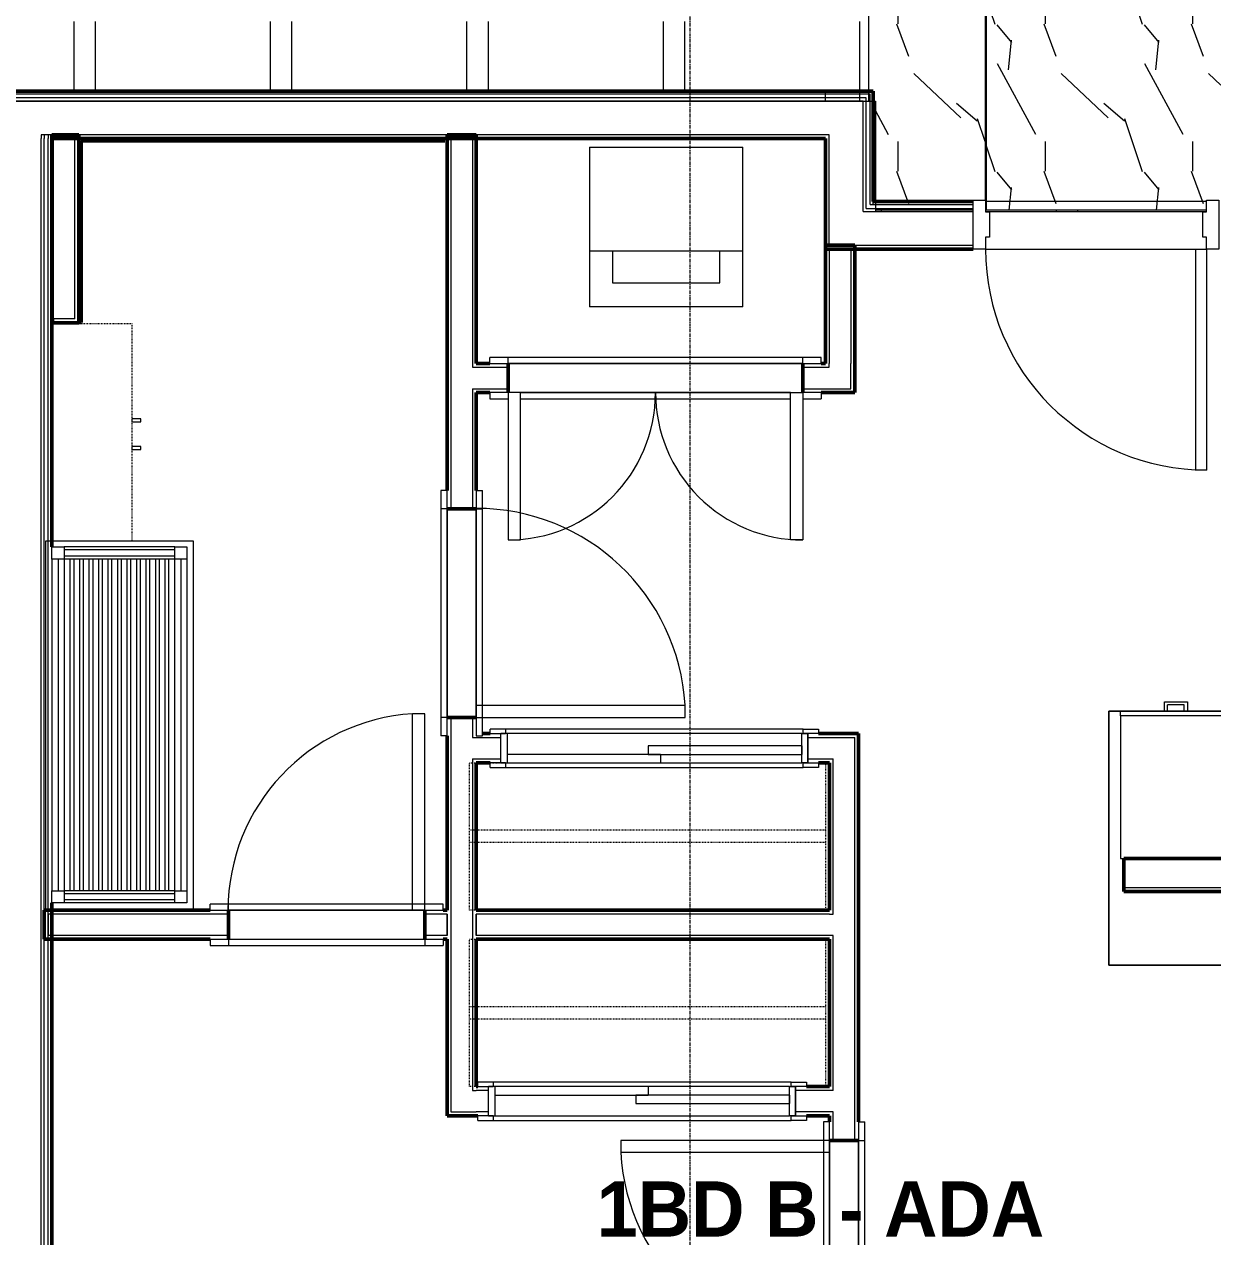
# Model space of a CAD drawing. Header units: inches. Extents: x -4218 to -1830, y 9767 to 12426.
# Drawn here: x -2935.8 to -2742.2, y 10194.5 to 10392 of the extents above; entities that cross this region are included whole.
import ezdxf

# ---------------------------------------------------------------- set-up
doc = ezdxf.new("R2010")
doc.units = ezdxf.units.IN
doc.header["$MEASUREMENT"] = 0
doc.linetypes.add('Dash', pattern=[0.25, 0.125, -0.125])
doc.linetypes.add('Grid Line 1_2_', pattern=[0.875, 0.5, -0.125, 0.125, -0.125])
for name, color, linetype, lineweight in [('0-1', 7, 'Continuous', 5), ('0-2', 10, 'Continuous', 9), ('A-AREA-IDEN', 2, 'Continuous', 9), ('A-CLNG-1', 252, 'Continuous', 9), ('A-CLNG-2', 10, 'Continuous', 9), ('A-CLNG-PATT-1', 9, 'Continuous', 13), ('A-DETL-MBND', 5, 'Continuous', 9), ('A-DOOR-1', 10, 'Continuous', 9), ('A-DOOR-2', 50, 'Continuous', 20), ('A-DOOR-FRAM-1', 10, 'Continuous', 9), ('A-DOOR-FRAM-3', 50, 'Continuous', 20), ('A-ROOF-1', 132, 'Continuous', 9), ('A-WALL-1', 7, 'Continuous', 50), ('A-WALL-2', 250, 'Continuous', 13), ('A-WALL-3', 10, 'Continuous', 9), ('A-WALL-4', 252, 'Continuous', 9), ('A-WALL-5', 253, 'Continuous', 9), ('A-WALL-7', 113, 'Continuous', 9), ('I-WALL-1', 7, 'Continuous', 50), ('I-WALL-2', 10, 'Continuous', 9), ('I-WALL-3', 252, 'Continuous', 9), ('I-WALL-4', 253, 'Continuous', 9), ('P-SANR-FIXT-1', 10, 'Continuous', 9), ('Q-CASE-2', 252, 'Continuous', 9), ('Q-CASE-3', 10, 'Continuous', 9), ('Q-CASE-4', 252, 'Dash', 9), ('Q-CASE-8', 10, 'Dash', 9), ('Q-CASE-HDLN-1', 10, 'Dash', 9), ('Q-CASE-HDLN-2', 252, 'Dash', 9), ('Q-CASE-HDLN-3', 253, 'Dash', 9), ('S-BEAM', 12, 'Continuous', 9), ('S-GRID-1', 1, 'Grid Line 1_2_', 9)]:
    doc.layers.add(name, color=color, linetype=linetype, lineweight=lineweight)
doc.styles.add('Century Gothic_B', font='GOTHICB.TTF', dxfattribs={"height": 9})

# ---------------------------------------------------------------- blocks, each defined once
blk = doc.blocks.new('Stacked Washer and Dryer - 26_x25_ - Private-1372850-BACKGROUND - RCP - 3RD FLOOR')
at = {"layer": 'P-SANR-FIXT-1'}
for p, q in [((26, 12.5), (0, 12.5)), ((0, -12.5), (0, 12.5)), ((16.90625, -12.5), (16.90625, 12.5)), ((26, 12.5), (26, -12.5)), ((22.09375, 8.75), (16.90625, 8.75)), ((22.09375, -8.75), (22.09375, 8.75)), ((16.90625, -8.75), (22.09375, -8.75)), ((0, -12.5), (26, -12.5))]:
    blk.add_line(p, q, dxfattribs=at)
blk = doc.blocks.new('SWING - DOUBLE - FLUSH - 4-0 x 6-8 - DUMMY-3207496-BACKGROUND - RCP - 3RD FLOOR')
at = {"layer": 'A-DOOR-1'}
for p, q in [((-24, 3.375), (-27, 3.375)), ((-27, 2.375), (-27, 3.375)), ((-27, 2.375), (-24, 2.375)), ((-24, 2.375), (-24, 3.375)), ((22, 3.375), (-22, 3.375)), ((-22, 2.375), (22, 2.375)), ((27, 3.375), (24, 3.375)), ((24, 2.375), (24, 3.375)), ((24, 2.375), (27, 2.375)), ((27, 2.375), (27, 3.375)), ((-24, -2.375), (-27, -2.375)), ((-27, -2.375), (-27, -3.375)), ((-27, -3.375), (-24, -3.375)), ((24, -2.375), (-24, -2.375)), ((-24, -2.375), (-24, -3.375)), ((-24, -3.375), (24, -3.375)), ((27, -2.375), (24, -2.375)), ((24, -2.375), (24, -3.375)), ((24, -3.375), (27, -3.375)), ((27, -2.375), (27, -3.375))]:
    blk.add_line(p, q, dxfattribs=at)
for centre, start, end in [((-24, 2.375), 360, 90), ((24, 2.375), 90, 180)]:
    blk.add_arc(centre, 24, start, end, dxfattribs=at)
at = {"layer": 'A-DOOR-2'}
for p, q in [((-24, 2.375), (-24, 26.375)), ((-24, 26.375), (-22, 26.375)), ((-22, 26.375), (-22, 2.375)), ((24, 26.375), (22, 26.375)), ((22, 26.375), (22, 2.375)), ((24, 2.375), (24, 26.375)), ((-22, 2.375), (-24, 2.375)), ((22, 2.375), (24, 2.375))]:
    blk.add_line(p, q, dxfattribs=at)
blk = doc.blocks.new('SWING - SINGLE - FLUSH - 2-10 x 6-8 - PRIVACY-3199407-BACKGROUND - RCP - 3RD FLOOR')
at = {"layer": 'A-DOOR-1'}
blk.add_arc((17, 2.37), 34.07, 93.3657, 180, dxfattribs=at)
at = {"layer": 'A-DOOR-2'}
for p, q in [((15, 2.37), (15, 36.38)), ((17, 36.38), (15, 36.38)), ((17, 2.37), (17, 36.38)), ((17, 2.37), (15, 2.37))]:
    blk.add_line(p, q, dxfattribs=at)
at = {"layer": 'A-DOOR-FRAM-1'}
for p, q in [((-17, 3.37), (-20, 3.37)), ((-20, 2.37), (-20, 3.37)), ((-20, 2.37), (-17, 2.37)), ((17, 3.37), (-17, 3.37)), ((-17, 2.37), (-17, 3.37)), ((-17, 2.37), (17, 2.37)), ((20, 3.37), (17, 3.37)), ((17, 2.37), (17, 3.37)), ((17, 2.37), (20, 2.37)), ((20, 2.37), (20, 3.37)), ((-17, -2.38), (-20, -2.38)), ((-20, -2.38), (-20, -3.38)), ((-20, -3.38), (-17, -3.38)), ((17, -2.38), (-17, -2.38)), ((-17, -2.38), (-17, -3.38)), ((-17, -3.38), (17, -3.38)), ((20, -2.38), (17, -2.38)), ((17, -2.38), (17, -3.38)), ((17, -3.38), (20, -3.38)), ((20, -2.38), (20, -3.38))]:
    blk.add_line(p, q, dxfattribs=at)
blk = doc.blocks.new('SLIDING - FLUSH - 4-0 x 6-8-3203584-BACKGROUND - RCP - 3RD FLOOR')
at = {"layer": 'A-DOOR-1'}
for p, q in [((-26.75, 2.25), (-26.75, 3)), ((-24.25, 3), (-26.75, 3)), ((-26.75, 2.25), (-24.25, 2.25)), ((24.25, 3), (-24.25, 3)), ((-24.25, 3), (-24.25, 2.25)), ((1, 2.25), (-24, 2.25)), ((-24, 2.25), (-24, 0.88)), ((1, 2.25), (1, 0.88)), ((24.25, 2.25), (24.25, 3)), ((24.25, 3), (26.75, 3)), ((26.75, 2.25), (24.25, 2.25)), ((26.75, 3), (26.75, 2.25)), ((-24, 0.88), (1, 0.88)), ((24, 0.88), (-1, 0.88)), ((-1, 0.88), (-1, -0.5)), ((24, 0.88), (24, -0.5)), ((-1, -0.5), (24, -0.5)), ((-26.75, -3.25), (-26.75, -2.5)), ((-24.25, -2.5), (-26.75, -2.5)), ((-26.75, -3.25), (-24.25, -3.25)), ((-24.25, -2.5), (-24.25, -3.25)), ((-24.25, -3.25), (24.25, -3.25)), ((24.25, -2.5), (26.75, -2.5)), ((24.25, -3.25), (24.25, -2.5)), ((26.75, -3.25), (24.25, -3.25)), ((26.75, -2.5), (26.75, -3.25))]:
    blk.add_line(p, q, dxfattribs=at)
at = {"layer": 'A-DOOR-FRAM-1'}
for p, q in [((-24, 2.25), (-25, 2.25)), ((-25, -2.5), (-25, 2.25)), ((-24, 2.25), (-24, -2.5)), ((24, 2.25), (1, 2.25)), ((24, -2.5), (24, 2.25)), ((24, 2.25), (25, 2.25)), ((25, 2.25), (25, -2.5)), ((-25, -2.5), (-24, -2.5)), ((-24, -2.5), (24, -2.5)), ((25, -2.5), (24, -2.5))]:
    blk.add_line(p, q, dxfattribs=at)
blk = doc.blocks.new('OD_CW_Closet - OD_CW_Closet-2857485-BACKGROUND - RCP - 3RD FLOOR')
at = {"layer": 'Q-CASE-HDLN-1'}
for p, q in [((0.74, -24), (0.74, 0)), ((0.74, -11), (57.64, -11)), ((0.74, -13), (57.64, -13)), ((27.63, -24), (4.63, -24))]:
    blk.add_line(p, q, dxfattribs=at)
at = {"layer": 'Q-CASE-HDLN-2'}
for p, q in [((0.74, 0), (57.64, 0)), ((57.65, 0), (58.75, 0)), ((58.75, 0), (58.75, -24)), ((57.64, -11), (57.92, -11)), ((57.93, -11), (58.75, -11)), ((57.64, -13), (57.97, -13)), ((57.97, -13), (58.75, -13)), ((1.88, -24), (0.74, -24)), ((58.25, -24), (55.38, -24)), ((58.75, -24), (58.3, -24))]:
    blk.add_line(p, q, dxfattribs=at)
at = {"layer": 'Q-CASE-HDLN-3'}
blk.add_line((55.38, -24), (53.63, -24), dxfattribs=at)
blk = doc.blocks.new('OD_CW_Closet - OD_CW_Closet-V6-BACKGROUND - RCP - 3RD FLOOR')
at = {"layer": 'Q-CASE-HDLN-1'}
for p, q in [((0.74, -24), (0.74, 0)), ((6.63, 0), (29.63, 0)), ((0.74, -11), (57.64, -11)), ((0.74, -13), (57.64, -13))]:
    blk.add_line(p, q, dxfattribs=at)
at = {"layer": 'Q-CASE-HDLN-2'}
for p, q in [((0.74, 0), (3.88, 0)), ((57.38, 0), (58.25, 0)), ((58.26, 0), (58.75, 0)), ((58.75, 0), (58.75, -24)), ((57.64, -11), (57.97, -11)), ((58.01, -11), (58.75, -11)), ((57.64, -13), (57.92, -13)), ((57.97, -13), (58.75, -13)), ((57.64, -24), (0.74, -24)), ((58.75, -24), (57.65, -24))]:
    blk.add_line(p, q, dxfattribs=at)
at = {"layer": 'Q-CASE-HDLN-3'}
blk.add_line((3.88, 0), (5.63, 0), dxfattribs=at)
blk = doc.blocks.new('SLIDING - FLUSH - 4-0 x 6-8-3203583-BACKGROUND - RCP - 3RD FLOOR')
at = {"layer": 'A-DOOR-1'}
for p, q in [((-26.75, 2.5), (-26.75, 3.25)), ((-24.25, 3.25), (-26.75, 3.25)), ((-26.75, 2.5), (-24.25, 2.5)), ((24.25, 3.25), (-24.25, 3.25)), ((-24.25, 3.25), (-24.25, 2.5)), ((24.25, 2.5), (24.25, 3.25)), ((24.25, 3.25), (26.75, 3.25)), ((26.75, 2.5), (24.25, 2.5)), ((26.75, 3.25), (26.75, 2.5)), ((24, 0.5), (-1, 0.5)), ((-1, 0.5), (-1, -0.88)), ((24, 0.5), (24, -0.88)), ((1, -0.88), (-24, -0.88)), ((-24, -0.88), (-24, -2.25)), ((-1, -0.88), (24, -0.88)), ((1, -0.88), (1, -2.25)), ((-26.75, -3), (-26.75, -2.25)), ((-24.25, -2.25), (-26.75, -2.25)), ((-26.75, -3), (-24.25, -3)), ((-24.25, -2.25), (-24.25, -3)), ((-24.25, -3), (24.25, -3)), ((-24, -2.25), (1, -2.25)), ((24.25, -2.25), (26.75, -2.25)), ((24.25, -3), (24.25, -2.25)), ((26.75, -3), (24.25, -3)), ((26.75, -2.25), (26.75, -3))]:
    blk.add_line(p, q, dxfattribs=at)
at = {"layer": 'A-DOOR-FRAM-1'}
for p, q in [((-25, -2.25), (-25, 2.5)), ((-24, 2.5), (-25, 2.5)), ((24, 2.5), (-24, 2.5)), ((-24, 2.5), (-24, -2.25)), ((24, -2.25), (24, 2.5)), ((24, 2.5), (25, 2.5)), ((25, 2.5), (25, -2.25)), ((-25, -2.25), (-24, -2.25)), ((1, -2.25), (24, -2.25)), ((25, -2.25), (24, -2.25))]:
    blk.add_line(p, q, dxfattribs=at)
blk = doc.blocks.new('SWING - SINGLE - FLUSH - 2-8 x 6-8 - PASSAGE-3199406-BACKGROUND - RCP - 3RD FLOOR')
at = {"layer": 'A-DOOR-1'}
blk.add_arc((16, 2.37), 32.07, 93.5759, 180, dxfattribs=at)
at = {"layer": 'A-DOOR-2'}
for p, q in [((14, 2.37), (14, 34.38)), ((16, 34.38), (14, 34.38)), ((16, 2.37), (16, 34.38)), ((16, 2.37), (14, 2.37))]:
    blk.add_line(p, q, dxfattribs=at)
at = {"layer": 'A-DOOR-FRAM-1'}
for p, q in [((-16, 3.37), (-19, 3.37)), ((-19, 2.37), (-19, 3.37)), ((-19, 2.37), (-16, 2.37)), ((16, 3.37), (-16, 3.37)), ((-16, 2.37), (-16, 3.37)), ((-16, 2.37), (16, 2.37)), ((19, 3.37), (16, 3.37)), ((16, 2.37), (16, 3.37)), ((16, 2.37), (19, 2.37)), ((19, 2.37), (19, 3.37)), ((-16, -2.38), (-19, -2.38)), ((-19, -2.38), (-19, -3.38)), ((-19, -3.38), (-16, -3.38)), ((16, -2.38), (-16, -2.38)), ((-16, -2.38), (-16, -3.38)), ((-16, -3.38), (16, -3.38)), ((19, -2.38), (16, -2.38)), ((16, -2.38), (16, -3.38)), ((16, -3.38), (19, -3.38)), ((19, -2.38), (19, -3.38))]:
    blk.add_line(p, q, dxfattribs=at)
blk = doc.blocks.new('Base Cabinet 3 Drawer 230 - Base Cabinet 3 Drawer 230 18_-2579417-BACKGROUND - RCP - 3RD FLOOR')
at = {"layer": 'Q-CASE-3'}
for p, q in [((-8.26, 24), (9.74, 24)), ((-8.26, 23.25), (-8.26, 24)), ((-1.14, 24), (-1.14, 25.5)), ((-1.14, 25.5), (2.61, 25.5)), ((-1.14, 24), (-0.64, 24)), ((2.11, 25), (-0.64, 25)), ((-0.64, 24), (-0.64, 25)), ((2.11, 24), (2.11, 25)), ((2.61, 24), (2.11, 24)), ((2.61, 25.5), (2.61, 24)), ((9.74, 24), (9.74, 23.25)), ((9.74, 23.25), (-8.26, 23.25)), ((-8.26, 23.25), (-8.26, 0)), ((9.74, 0), (9.74, 23.25)), ((-8.26, 0), (9.74, 0))]:
    blk.add_line(p, q, dxfattribs=at)
blk = doc.blocks.new('Bath Vanity - Bath Vanity 60_-3150019-BACKGROUND - RCP - 3RD FLOOR')
at = {"layer": 'Q-CASE-2'}
for p, q in [((-29.26, 0), (-29.26, 1)), ((30.74, 1), (30.74, 0)), ((30.74, 0), (-29.26, 0))]:
    blk.add_line(p, q, dxfattribs=at)
at = {"layer": 'Q-CASE-3'}
for p, q in [((-29.26, 1), (-29.26, 24)), ((-29.26, 24), (30.74, 24)), ((30.74, 24), (30.74, 1)), ((-28.26, 21), (-28.26, 23)), ((-28.26, 23), (-26.26, 23)), ((-26.26, 23), (27.74, 23)), ((-26.26, 23), (-26.26, 21)), ((-26.26, 22), (27.74, 22)), ((27.74, 21), (27.74, 23)), ((27.74, 23), (29.74, 23)), ((29.74, 23), (29.74, 21)), ((-28.26, 21), (-28.26, 3)), ((-26.26, 21), (-28.26, 21)), ((-27.76, 21), (-27.76, 3)), ((-26.76, 21), (-26.76, 3)), ((27.74, 21), (-26.26, 21)), ((-26.26, 21), (-26.26, 3)), ((-26.26, 20), (27.74, 20)), ((27.74, 21), (27.74, 3)), ((29.74, 21), (27.74, 21)), ((28.24, 21), (28.24, 3)), ((29.24, 21), (29.24, 3)), ((29.74, 21), (29.74, 3)), ((27.74, 19.45), (-26.26, 19.45)), ((-26.26, 18.45), (27.74, 18.45)), ((27.74, 17.91), (-26.26, 17.91)), ((-26.26, 16.91), (27.74, 16.91)), ((27.74, 16.36), (-26.26, 16.36)), ((-26.26, 15.36), (27.74, 15.36)), ((27.74, 14.82), (-26.26, 14.82)), ((-26.26, 13.82), (27.74, 13.82)), ((27.74, 13.27), (-26.26, 13.27)), ((-26.26, 12.27), (27.74, 12.27)), ((27.74, 11.73), (-26.26, 11.73)), ((-26.26, 10.73), (27.74, 10.73)), ((27.74, 10.18), (-26.26, 10.18)), ((-26.26, 9.18), (27.74, 9.18)), ((27.74, 8.64), (-26.26, 8.64)), ((-26.26, 7.64), (27.74, 7.64)), ((27.74, 7.09), (-26.26, 7.09)), ((-26.26, 6.09), (27.74, 6.09)), ((27.74, 5.55), (-26.26, 5.55)), ((-26.26, 4.55), (27.74, 4.55)), ((27.74, 4), (-26.26, 4)), ((-28.26, 1), (-28.26, 3)), ((-28.26, 3), (-26.26, 3)), ((-26.26, 3), (27.74, 3)), ((-26.26, 3), (-26.26, 1)), ((-26.26, 2), (27.74, 2)), ((27.74, 1), (27.74, 3)), ((27.74, 3), (29.74, 3)), ((29.74, 3), (29.74, 1)), ((-26.26, 1), (-28.26, 1)), ((-26.26, 1), (27.74, 1)), ((29.74, 1), (27.74, 1))]:
    blk.add_line(p, q, dxfattribs=at)
blk = doc.blocks.new('300 Series Wall Hung Cabinet_326 - 36_-V55-BACKGROUND - RCP - 3RD FLOOR')
at = {"layer": 'Q-CASE-3'}
for p, q in [((-2.01, 14.69), (-2.5, 14.69)), ((-2.5, 14.69), (-2.5, 13.19)), ((-2.01, 13.19), (-2.01, 14.69)), ((2.49, 14.69), (2, 14.69)), ((2, 14.69), (2, 13.19)), ((2.49, 13.19), (2.49, 14.69)), ((-2.5, 13.19), (-2.01, 13.19)), ((2, 13.19), (2.49, 13.19))]:
    blk.add_line(p, q, dxfattribs=at)
at = {"layer": 'Q-CASE-4'}
blk.add_line((17.37, 0.19), (-18, 0.19), dxfattribs=at)
at = {"layer": 'Q-CASE-8'}
for p, q in [((-18, 0.19), (-18, 13.19)), ((-18, 13.19), (17.37, 13.19))]:
    blk.add_line(p, q, dxfattribs=at)
blk = doc.blocks.new('CTR - 1st Phase - Unit Layouts_rvt-1-BACKGROUND - RCP - 3RD FLOOR')
at = {"layer": 'A-WALL-1'}
for p, q in [((-2931.27, 10343.41), (-2931.27, 10374.04)), ((-2931.27, 10374.04), (-2931.02, 10374.04)), ((-2931.02, 10374.04), (-2927.52, 10374.04)), ((-2927.52, 10374.04), (-2926.9, 10374.04)), ((-2926.9, 10374.04), (-2926.9, 10343.41)), ((-2926.9, 10373.45), (-2866.9, 10373.45)), ((-2926.9, 10373.07), (-2926.9, 10373.45)), ((-2866.9, 10316.11), (-2866.9, 10374.04)), ((-2866.9, 10374.04), (-2866.27, 10374.04)), ((-2866.9, 10373.45), (-2866.9, 10373.07)), ((-2866.27, 10374.04), (-2862.77, 10374.04)), ((-2862.77, 10374.04), (-2862.15, 10374.04)), ((-2862.15, 10374.04), (-2862.15, 10336.79)), ((-2926.9, 10343.45), (-2926.9, 10373.07)), ((-2867.27, 10373.07), (-2926.52, 10373.07)), ((-2926.52, 10373.07), (-2926.52, 10343.45)), ((-2805.27, 10336.79), (-2805.27, 10356.04)), ((-2805.27, 10356.04), (-2804.65, 10356.04)), ((-2804.65, 10356.04), (-2801.15, 10356.04)), ((-2801.15, 10356.04), (-2800.52, 10356.04)), ((-2800.52, 10356.04), (-2800.52, 10336.79)), ((-2931.02, 10343.41), (-2931.27, 10343.41)), ((-2927.52, 10343.41), (-2931.02, 10343.41)), ((-2926.9, 10343.41), (-2927.52, 10343.41)), ((-2926.52, 10343.45), (-2926.9, 10343.45)), ((-2862.15, 10336.79), (-2859.96, 10336.79)), ((-2856.96, 10336.79), (-2856.96, 10332.04)), ((-2808.96, 10332.04), (-2808.96, 10336.79)), ((-2805.96, 10336.79), (-2805.27, 10336.79)), ((-2800.52, 10336.79), (-2800.52, 10332.66)), ((-2859.96, 10332.04), (-2862.15, 10332.04)), ((-2862.15, 10332.04), (-2862.15, 10316.11)), ((-2800.52, 10332.04), (-2805.96, 10332.04)), ((-2800.52, 10332.66), (-2800.52, 10332.04)), ((-2862.15, 10313.11), (-2866.9, 10313.11)), ((-2866.9, 10279.11), (-2862.15, 10279.11)), ((-2861.15, 10276.49), (-2859.89, 10276.49)), ((-2806.39, 10276.49), (-2799.87, 10276.49)), ((-2799.87, 10276.49), (-2799.87, 10275.86)), ((-2866.9, 10247.74), (-2866.9, 10276.11)), ((-2799.87, 10275.86), (-2799.87, 10271.74)), ((-2859.89, 10271.74), (-2862.15, 10271.74)), ((-2862.15, 10271.74), (-2862.15, 10247.74)), ((-2804.62, 10271.74), (-2806.39, 10271.74)), ((-2804.62, 10247.74), (-2804.62, 10271.74)), ((-2799.87, 10271.74), (-2799.87, 10213.24)), ((-2756.7, 10250.78), (-2756.7, 10256.16)), ((-2756.7, 10256.16), (-2738.45, 10256.16)), ((-2644.07, 10250.78), (-2756.7, 10250.78)), ((-2932.52, 10247.74), (-2905.52, 10247.74)), ((-2932.52, 10247.11), (-2932.52, 10247.74)), ((-2932.52, 10243.61), (-2932.52, 10247.11)), ((-2902.52, 10247.74), (-2902.52, 10242.99)), ((-2870.52, 10242.99), (-2870.52, 10247.74)), ((-2867.52, 10247.74), (-2866.9, 10247.74)), ((-2862.15, 10247.74), (-2804.62, 10247.74)), ((-2932.52, 10242.99), (-2932.52, 10243.61)), ((-2905.52, 10242.99), (-2932.52, 10242.99)), ((-2866.9, 10242.99), (-2867.52, 10242.99)), ((-2866.9, 10214.24), (-2866.9, 10242.99)), ((-2862.15, 10242.99), (-2862.15, 10218.99)), ((-2804.62, 10242.99), (-2862.15, 10242.99)), ((-2804.62, 10218.99), (-2804.62, 10242.99)), ((-2862.15, 10218.99), (-2861.89, 10218.99)), ((-2808.39, 10218.99), (-2804.62, 10218.99)), ((-2866.27, 10214.24), (-2866.9, 10214.24)), ((-2862.15, 10214.24), (-2866.27, 10214.24)), ((-2861.89, 10214.24), (-2862.15, 10214.24)), ((-2804.62, 10214.24), (-2808.39, 10214.24)), ((-2804.62, 10213.24), (-2804.62, 10214.24)), ((-2799.87, 10210.24), (-2804.62, 10210.24))]:
    blk.add_line(p, q, dxfattribs=at)
at = {"layer": 'A-WALL-2'}
for p, q in [((-2931.02, 10374.04), (-2931.02, 10373.41)), ((-2931.02, 10373.41), (-2931.02, 10374.04)), ((-2931.02, 10373.41), (-2927.52, 10373.41)), ((-2931.02, 10344.04), (-2931.02, 10373.41)), ((-2927.52, 10344.04), (-2927.52, 10373.41)), ((-2862.77, 10373.41), (-2866.27, 10373.41)), ((-2866.27, 10373.41), (-2866.27, 10313.11)), ((-2862.77, 10373.41), (-2862.77, 10336.16)), ((-2804.65, 10355.41), (-2804.65, 10336.79)), ((-2804.65, 10355.41), (-2801.15, 10355.41)), ((-2801.15, 10355.41), (-2801.15, 10336.79)), ((-2931.02, 10344.04), (-2931.02, 10343.41)), ((-2927.52, 10344.04), (-2931.02, 10344.04)), ((-2931.02, 10343.41), (-2931.02, 10344.04)), ((-2862.77, 10336.16), (-2862.15, 10336.16)), ((-2862.15, 10336.16), (-2856.96, 10336.16)), ((-2808.96, 10336.16), (-2804.65, 10336.16)), ((-2804.65, 10336.16), (-2804.65, 10336.79)), ((-2801.15, 10336.16), (-2801.15, 10336.79)), ((-2801.15, 10332.66), (-2801.15, 10336.16)), ((-2862.77, 10332.66), (-2862.15, 10332.66)), ((-2862.77, 10332.66), (-2862.77, 10313.11)), ((-2862.15, 10332.66), (-2856.96, 10332.66)), ((-2808.96, 10332.66), (-2801.15, 10332.66)), ((-2866.27, 10279.11), (-2866.27, 10214.86)), ((-2862.77, 10279.11), (-2862.77, 10275.86)), ((-2862.77, 10275.86), (-2862.15, 10275.86)), ((-2862.15, 10275.86), (-2858.14, 10275.86)), ((-2808.14, 10275.86), (-2800.5, 10275.86)), ((-2800.5, 10272.36), (-2800.5, 10275.86)), ((-2862.77, 10272.36), (-2862.15, 10272.36)), ((-2862.77, 10272.36), (-2862.77, 10218.36)), ((-2862.15, 10272.36), (-2858.14, 10272.36)), ((-2808.14, 10272.36), (-2804, 10272.36)), ((-2804, 10271.74), (-2804, 10272.36)), ((-2804, 10247.11), (-2804, 10271.74)), ((-2800.5, 10271.74), (-2800.5, 10272.36)), ((-2800.5, 10210.24), (-2800.5, 10271.74)), ((-2756.7, 10251.41), (-2644.07, 10251.41)), ((-2902.52, 10247.11), (-2931.9, 10247.11)), ((-2931.9, 10247.11), (-2931.9, 10243.61)), ((-2866.9, 10247.11), (-2870.52, 10247.11)), ((-2866.9, 10243.61), (-2866.9, 10247.11)), ((-2866.9, 10247.11), (-2866.9, 10243.61)), ((-2862.15, 10247.11), (-2862.15, 10243.61)), ((-2804.62, 10247.11), (-2862.15, 10247.11)), ((-2862.15, 10243.61), (-2862.15, 10247.11)), ((-2804.62, 10247.11), (-2804, 10247.11)), ((-2902.52, 10243.61), (-2931.9, 10243.61)), ((-2866.9, 10243.61), (-2870.52, 10243.61)), ((-2804.62, 10243.61), (-2862.15, 10243.61)), ((-2804, 10243.61), (-2804.62, 10243.61)), ((-2804, 10218.36), (-2804, 10243.61)), ((-2862.77, 10218.36), (-2862.15, 10218.36)), ((-2860.14, 10218.36), (-2862.15, 10218.36)), ((-2804.62, 10218.36), (-2810.14, 10218.36)), ((-2804, 10218.36), (-2804.62, 10218.36)), ((-2866.27, 10214.86), (-2862.77, 10214.86)), ((-2862.77, 10214.86), (-2862.15, 10214.86)), ((-2860.14, 10214.86), (-2862.15, 10214.86)), ((-2804.62, 10214.86), (-2810.14, 10214.86)), ((-2804, 10214.86), (-2804.62, 10214.86)), ((-2804, 10210.24), (-2804, 10214.86))]:
    blk.add_line(p, q, dxfattribs=at)
at = {"layer": 'A-WALL-3'}
for p, q in [((-2808.96, 10336.79), (-2856.96, 10336.79)), ((-2854.96, 10332.04), (-2810.96, 10332.04)), ((-2866.9, 10313.11), (-2866.9, 10279.11)), ((-2862.15, 10279.11), (-2862.15, 10313.11)), ((-2870.52, 10247.74), (-2902.52, 10247.74)), ((-2902.52, 10242.99), (-2870.52, 10242.99)), ((-2804.62, 10210.24), (-2804.62, 10176.24)), ((-2799.87, 10176.24), (-2799.87, 10210.24))]:
    blk.add_line(p, q, dxfattribs=at)
at = {"layer": 'A-WALL-4'}
for p, q in [((-2856.96, 10336.79), (-2856.96, 10332.04)), ((-2808.96, 10336.79), (-2808.96, 10332.04)), ((-2866.9, 10313.11), (-2862.15, 10313.11)), ((-2866.9, 10279.11), (-2862.15, 10279.11)), ((-2756.7, 10256.16), (-2756.7, 10250.78)), ((-2756.7, 10256.16), (-2738.45, 10256.16)), ((-2644.7, 10250.78), (-2756.7, 10250.78)), ((-2902.52, 10242.99), (-2902.52, 10247.74)), ((-2870.52, 10242.99), (-2870.52, 10247.74)), ((-2799.87, 10210.24), (-2804.62, 10210.24))]:
    blk.add_line(p, q, dxfattribs=at)
at = {"layer": 'A-WALL-5'}
for p, q in [((-2858.14, 10271.74), (-2858.14, 10276.49)), ((-2808.14, 10271.74), (-2808.14, 10276.49)), ((-2860.14, 10214.24), (-2860.14, 10218.99)), ((-2810.14, 10214.24), (-2810.14, 10218.99))]:
    blk.add_line(p, q, dxfattribs=at)
at = {"layer": 'A-WALL-7'}
for p, q in [((-2750.07, 10280.16), (-2759.12, 10280.16)), ((-2759.12, 10280.16), (-2759.12, 10238.78)), ((-2759.12, 10238.78), (-2759.12, 10280.16)), ((-2759.12, 10280.16), (-2750.07, 10280.16)), ((-2749.57, 10280.16), (-2750.07, 10280.16)), ((-2746.82, 10280.16), (-2749.57, 10280.16)), ((-2749.57, 10280.16), (-2746.82, 10280.16)), ((-2746.32, 10280.16), (-2746.82, 10280.16)), ((-2738.45, 10280.16), (-2746.32, 10280.16)), ((-2746.32, 10280.16), (-2738.45, 10280.16)), ((-2759.12, 10238.78), (-2644.7, 10238.78)), ((-2644.7, 10238.78), (-2759.12, 10238.78))]:
    blk.add_line(p, q, dxfattribs=at)
at = {"layer": '0-2'}
for name, p, rotation in [('Stacked Washer and Dryer - 26_x25_ - Private-1372850-BACKGROUND - RCP - 3RD FLOOR', (-2831.21, 10372.04), 269.9999999998574), ('300 Series Wall Hung Cabinet_326 - 36_-V55-BACKGROUND - RCP - 3RD FLOOR', (-2931.46, 10325.29), 269.9999999999618), ('SWING - DOUBLE - FLUSH - 4-0 x 6-8 - DUMMY-3207496-BACKGROUND - RCP - 3RD FLOOR', (-2832.96, 10334.41), 180), ('SWING - SINGLE - FLUSH - 2-10 x 6-8 - PRIVACY-3199407-BACKGROUND - RCP - 3RD FLOOR', (-2864.52, 10296.11), 269.9999999999873), ('Bath Vanity - Bath Vanity 60_-3150019-BACKGROUND - RCP - 3RD FLOOR', (-2932.27, 10278.65), 270.0000000001045), ('OD_CW_Closet - OD_CW_Closet-2857485-BACKGROUND - RCP - 3RD FLOOR', (-2804.51, 10247.74), 180), ('OD_CW_Closet - OD_CW_Closet-V6-BACKGROUND - RCP - 3RD FLOOR', (-2804.51, 10218.99), 180), ('SWING - SINGLE - FLUSH - 2-10 x 6-8 - PRIVACY-3199407-BACKGROUND - RCP - 3RD FLOOR', (-2802.25, 10193.24), 90.0000000000466)]:
    blk.add_blockref(name, p, dxfattribs=dict(at, rotation=rotation))
for name, p in [('Base Cabinet 3 Drawer 230 - Base Cabinet 3 Drawer 230 18_-2579417-BACKGROUND - RCP - 3RD FLOOR', (-2748.94, 10256.16)), ('SWING - SINGLE - FLUSH - 2-8 x 6-8 - PASSAGE-3199406-BACKGROUND - RCP - 3RD FLOOR', (-2886.52, 10245.36)), ('SLIDING - FLUSH - 4-0 x 6-8-3203583-BACKGROUND - RCP - 3RD FLOOR', (-2833.14, 10273.99)), ('SLIDING - FLUSH - 4-0 x 6-8-3203584-BACKGROUND - RCP - 3RD FLOOR', (-2835.14, 10216.74))]:
    blk.add_blockref(name, p, dxfattribs=at)
blk = doc.blocks.new('HOLLOW METAL - UNIT DOOR-2191980-BACKGROUND - RCP - 3RD FLOOR')
at = {"layer": 'A-DOOR-1'}
blk.add_arc((18, -4.125), 36, 180, 270, dxfattribs=at)
at = {"layer": 'A-DOOR-2'}
for p, q in [((16.25, -4.125), (18, -4.125)), ((16.25, -40.125), (16.25, -4.125)), ((18, -4.125), (18, -40.125)), ((18, -40.125), (16.25, -40.125))]:
    blk.add_line(p, q, dxfattribs=at)
at = {"layer": 'A-DOOR-FRAM-3'}
for p, q in [((-20, 3.875), (-18, 3.875)), ((-20, -4.125), (-20, 3.875)), ((-18, 3.875), (-18, 1.9375)), ((18, 3.875), (20, 3.875)), ((18, 1.9375), (18, 3.875)), ((20, 3.875), (20, -4.125)), ((-18, 1.9375), (-17.375, 1.9375)), ((-17.375, 1.9375), (-17.375, -2.1875)), ((17.375, 1.9375), (18, 1.9375)), ((17.375, -2.1875), (17.375, 1.9375)), ((-18, -2.1875), (-18, -4.125)), ((-17.375, -2.1875), (-18, -2.1875)), ((18, -2.1875), (17.375, -2.1875)), ((18, -4.125), (18, -2.1875)), ((-18, -4.125), (-20, -4.125)), ((20, -4.125), (18, -4.125))]:
    blk.add_line(p, q, dxfattribs=at)
blk = doc.blocks.new('CTR - 1st Phase - Common Walls_rvt-1-BACKGROUND - RCP - 3RD FLOOR')
at = {"layer": 'A-CLNG-PATT-1'}
h = blk.add_hatch(dxfattribs=at)
h.set_pattern_fill('FP_1', color=256, style=0, pattern_type=2)
h.set_pattern_definition([(108.435, (6.24, 0), (-23.9995167, 47.999875), [9.107, -66.787]), (139.399, (3.36, 8.64), (-144.0005735, 119.9994401), [4.425, -216.844]), (136.848, (24, 11.52), (-360.00235884, 335.99803914), [10.527, -515.834]), (109.983, (16.32, 18.72), (-71.99926767, 192.0004429), [5.618, -275.295]), (90, (14.4, 0), (-24, 24), [4.8, -19.2]), (118.443, (14.4, 4.8), (168.00080613, -311.999948405), [13.101, -641.971]), (84.289, (8.16, 16.32), (-24.00143285, -215.9997167), [4.824, -236.373]), (129.806, (8.64, 21.12), (96.0006462, -119.9991583), [3.749, -183.697])])
h.paths.add_polyline_path([(-2797.15, 10361.78), (-2781.2, 10361.78), (-2781.2, 10363.41), (-2779.28, 10363.41), (-2779.28, 10425.39), (-2798.23, 10425.39), (-2798.23, 10379.54), (-2797.15, 10379.54), (-2797.15, 10362.03)], flags=0)
h.paths.add_polyline_path([(-2740.88, 10361.78), (-2740.88, 10425.39), (-2779.03, 10425.39), (-2779.03, 10361.78), (-2743.2, 10361.78), (-2743.2, 10363.41), (-2741.2, 10363.41), (-2741.2, 10361.78)], flags=0)
h.paths.add_polyline_path([(-2721.68, 10382.41), (-2721.68, 10425.39), (-2740.63, 10425.39), (-2740.63, 10382.41), (-2731.29, 10382.41)], flags=0)
at = {"layer": 'A-CLNG-1'}
for p, q in [((-2798.23, 10379.54), (-2798.23, 10381.16)), ((-2781.2, 10361.78), (-2797.15, 10361.78)), ((-2779.03, 10361.78), (-2779.03, 10363.16)), ((-2743.2, 10361.78), (-2779.03, 10361.78))]:
    blk.add_line(p, q, dxfattribs=at)
at = {"layer": 'A-CLNG-2'}
for p, q in [((-2798.23, 10381.16), (-2798.23, 10425.39)), ((-2779.28, 10425.39), (-2779.28, 10363.41)), ((-2779.03, 10363.16), (-2779.03, 10425.39))]:
    blk.add_line(p, q, dxfattribs=at)
at = {"layer": 'A-WALL-2'}
for p, q in [((-2805.27, 10380.66), (-3065.75, 10380.66)), ((-2805.27, 10380.04), (-3065.75, 10380.04)), ((-2805.27, 10379.54), (-3065.75, 10379.54)), ((-2798.65, 10380.66), (-2805.27, 10380.66)), ((-2799.15, 10380.04), (-2805.27, 10380.04)), ((-2804.65, 10379.54), (-2805.27, 10379.54)), ((-2799.15, 10379.54), (-2804.65, 10379.54)), ((-2798.65, 10380.04), (-2799.15, 10380.04)), ((-2799.15, 10361.54), (-2799.15, 10379.54)), ((-2798.02, 10380.66), (-2798.65, 10380.66)), ((-2798.65, 10362.04), (-2798.65, 10380.04)), ((-2798.02, 10362.66), (-2798.02, 10380.66)), ((-2933.02, 10374.04), (-2933.02, 10373.41)), ((-2932.52, 10374.04), (-2933.02, 10374.04)), ((-2932.52, 10374.04), (-2933.02, 10374.04)), ((-2933.02, 9988.44), (-2933.02, 10373.41)), ((-2932.52, 10374.04), (-2932.52, 10373.41)), ((-2931.9, 10374.04), (-2932.52, 10374.04)), ((-2931.9, 10374.04), (-2932.52, 10374.04)), ((-2932.52, 9988.44), (-2932.52, 10373.41)), ((-2931.9, 10374.04), (-2931.9, 10373.41)), ((-2805.27, 10374.04), (-2931.9, 10374.04)), ((-2931.9, 9988.44), (-2931.9, 10373.41)), ((-2804.65, 10374.04), (-2805.27, 10374.04)), ((-2804.65, 10356.04), (-2804.65, 10374.04)), ((-2799.15, 10361.54), (-2798.65, 10361.54)), ((-2798.65, 10362.04), (-2798.02, 10362.04)), ((-2798.65, 10361.54), (-2797.52, 10361.54)), ((-2798.02, 10362.66), (-2797.52, 10362.66)), ((-2798.02, 10362.04), (-2797.52, 10362.04)), ((-2797.52, 10362.66), (-2797.52, 10363.16)), ((-2797.52, 10362.66), (-2781.2, 10362.66)), ((-2797.52, 10362.04), (-2781.2, 10362.04)), ((-2797.52, 10361.54), (-2781.2, 10361.54)), ((-2804.65, 10356.04), (-2799.15, 10356.04)), ((-2799.15, 10356.04), (-2797.52, 10356.04)), ((-2797.52, 10356.04), (-2781.2, 10356.04))]:
    blk.add_line(p, q, dxfattribs=at)
at = {"layer": 'I-WALL-1'}
for p, q in [((-3065.75, 10381.16), (-2805.27, 10381.16)), ((-2805.27, 10381.16), (-2798.02, 10381.16)), ((-2798.02, 10381.16), (-2797.52, 10381.16)), ((-2797.52, 10381.16), (-2797.52, 10363.16)), ((-2931.27, 10373.41), (-2931.27, 10306.91)), ((-2805.27, 10373.41), (-2931.27, 10373.41)), ((-2805.27, 10355.41), (-2805.27, 10373.41)), ((-2797.52, 10363.16), (-2781.2, 10363.16)), ((-2804.65, 10355.41), (-2805.27, 10355.41)), ((-2797.52, 10355.41), (-2804.65, 10355.41)), ((-2781.2, 10355.41), (-2797.52, 10355.41)), ((-2931.27, 10248.91), (-2931.27, 9988.44))]:
    blk.add_line(p, q, dxfattribs=at)
at = {"layer": 'I-WALL-2'}
for p, q in [((-2743.2, 10363.16), (-2779.2, 10363.16)), ((-2779.2, 10355.41), (-2744.95, 10355.41))]:
    blk.add_line(p, q, dxfattribs=at)
at = {"layer": 'I-WALL-3'}
for p, q in [((-3065.75, 10381.16), (-2805.27, 10381.16)), ((-2798.23, 10381.16), (-2805.27, 10381.16)), ((-2779.2, 10363.16), (-2779.03, 10363.16))]:
    blk.add_line(p, q, dxfattribs=at)
at = {"layer": 'I-WALL-4'}
for p, q in [((-2805.27, 10379.54), (-2805.27, 10381.16)), ((-2805.27, 10379.54), (-2805.27, 10381.16)), ((-2781.2, 10355.41), (-2781.2, 10363.16))]:
    blk.add_line(p, q, dxfattribs=at)
at = {"layer": '0-2'}
blk.add_blockref('HOLLOW METAL - UNIT DOOR-2191980-BACKGROUND - RCP - 3RD FLOOR', (-2761.2, 10359.54), dxfattribs=at)
blk = doc.blocks.new('Dimension Lumber - LVL - 3_5X5_5-V165-BACKGROUND - RCP - 3RD FLOOR')
at = {"layer": 'A-DETL-MBND'}
for p, q in [((-2924.17, 10450.81), (-2927.67, 10450.81)), ((-2927.67, 10450.41), (-2927.67, 10450.81)), ((-2927.67, 10403.25), (-2927.67, 10450.41)), ((-2924.17, 10450.41), (-2924.17, 10450.81)), ((-2924.17, 10403.25), (-2924.17, 10450.41)), ((-2927.67, 10399.01), (-2927.67, 10400.87)), ((-2924.17, 10399.01), (-2924.17, 10400.87)), ((-2927.67, 10394.88), (-2927.67, 10396.63)), ((-2924.17, 10394.88), (-2924.17, 10396.63)), ((-2927.67, 10381.16), (-2927.67, 10392.5)), ((-2924.17, 10381.16), (-2924.17, 10392.5)), ((-2927.67, 10381.03), (-2927.67, 10381.16)), ((-2924.17, 10381.03), (-2924.17, 10381.16)), ((-2927.67, 10380.93), (-2927.67, 10381.03)), ((-2927.67, 10381.03), (-2924.17, 10381.03)), ((-2924.17, 10380.91), (-2927.67, 10380.91)), ((-2924.17, 10381.03), (-2924.17, 10380.94))]:
    blk.add_line(p, q, dxfattribs=at)
blk = doc.blocks.new('Dimension Lumber - LVL - 3_5X5_5-V166-BACKGROUND - RCP - 3RD FLOOR')
at = {"layer": 'A-DETL-MBND'}
for p, q in [((-2892.17, 10450.81), (-2895.67, 10450.81)), ((-2895.67, 10450.41), (-2895.67, 10450.81)), ((-2895.67, 10403.25), (-2895.67, 10450.41)), ((-2892.17, 10450.41), (-2892.17, 10450.81)), ((-2892.17, 10403.25), (-2892.17, 10450.41)), ((-2895.67, 10399.01), (-2895.67, 10400.87)), ((-2892.17, 10399.01), (-2892.17, 10400.87)), ((-2895.67, 10394.88), (-2895.67, 10396.63)), ((-2892.17, 10394.88), (-2892.17, 10396.63)), ((-2895.67, 10381.16), (-2895.67, 10392.5)), ((-2892.17, 10381.16), (-2892.17, 10392.5)), ((-2895.67, 10381.03), (-2895.67, 10381.16)), ((-2892.17, 10381.03), (-2892.17, 10381.16)), ((-2895.67, 10381.03), (-2892.17, 10381.03)), ((-2895.67, 10380.91), (-2895.67, 10380.99)), ((-2892.17, 10380.91), (-2895.67, 10380.91)), ((-2892.17, 10381), (-2892.17, 10380.91))]:
    blk.add_line(p, q, dxfattribs=at)
blk = doc.blocks.new('Dimension Lumber - LVL - 3_5X5_5-V167-BACKGROUND - RCP - 3RD FLOOR')
at = {"layer": 'A-DETL-MBND'}
for p, q in [((-2860.17, 10450.81), (-2863.67, 10450.81)), ((-2863.67, 10450.41), (-2863.67, 10450.81)), ((-2863.67, 10403.25), (-2863.67, 10450.41)), ((-2860.17, 10450.41), (-2860.17, 10450.81)), ((-2860.17, 10403.25), (-2860.17, 10450.41)), ((-2863.67, 10399.01), (-2863.67, 10400.87)), ((-2860.17, 10399.01), (-2860.17, 10400.87)), ((-2863.67, 10394.88), (-2863.67, 10396.63)), ((-2860.17, 10394.88), (-2860.17, 10396.63)), ((-2863.67, 10381.16), (-2863.67, 10392.5)), ((-2860.17, 10381.16), (-2860.17, 10392.5)), ((-2863.67, 10381.05), (-2863.67, 10381.16)), ((-2860.17, 10381.06), (-2860.17, 10381.16)), ((-2863.67, 10380.91), (-2863.67, 10381.03)), ((-2863.67, 10381.03), (-2860.17, 10381.03)), ((-2860.17, 10380.91), (-2863.67, 10380.91)), ((-2860.17, 10381.03), (-2860.17, 10380.91))]:
    blk.add_line(p, q, dxfattribs=at)
blk = doc.blocks.new('Dimension Lumber - LVL - 3_5X5_5-V168-BACKGROUND - RCP - 3RD FLOOR')
at = {"layer": 'A-DETL-MBND'}
for p, q in [((-2828.17, 10450.81), (-2831.67, 10450.81)), ((-2831.67, 10450.41), (-2831.67, 10450.81)), ((-2831.67, 10403.25), (-2831.67, 10450.41)), ((-2828.17, 10450.41), (-2828.17, 10450.81)), ((-2828.17, 10403.25), (-2828.17, 10450.41)), ((-2831.67, 10399.01), (-2831.67, 10400.87)), ((-2828.17, 10399.01), (-2828.17, 10400.87)), ((-2831.67, 10394.88), (-2831.67, 10396.63)), ((-2828.17, 10394.88), (-2828.17, 10396.63)), ((-2831.67, 10381.16), (-2831.67, 10392.5)), ((-2828.17, 10381.16), (-2828.17, 10392.5)), ((-2831.67, 10381.03), (-2831.67, 10381.16)), ((-2828.17, 10381.03), (-2828.17, 10381.12)), ((-2831.67, 10380.91), (-2831.67, 10381.03)), ((-2831.67, 10381.03), (-2828.17, 10381.03)), ((-2828.17, 10380.91), (-2831.67, 10380.91)), ((-2828.17, 10381.03), (-2828.17, 10380.91))]:
    blk.add_line(p, q, dxfattribs=at)
blk = doc.blocks.new('Dimension Lumber - LVL - 3_5X5_5-V169-BACKGROUND - RCP - 3RD FLOOR')
at = {"layer": 'A-DETL-MBND'}
for p, q in [((-2796.17, 10450.81), (-2799.67, 10450.81)), ((-2799.67, 10450.41), (-2799.67, 10450.81)), ((-2799.67, 10403.25), (-2799.67, 10450.41)), ((-2796.17, 10450.41), (-2796.17, 10450.81)), ((-2796.17, 10425.39), (-2796.17, 10450.41)), ((-2799.67, 10399.01), (-2799.67, 10400.87)), ((-2799.67, 10394.88), (-2799.67, 10396.63)), ((-2799.67, 10381.16), (-2799.67, 10392.5)), ((-2799.67, 10379.54), (-2799.67, 10381.16)), ((-2796.17, 10361.54), (-2796.17, 10361.78))]:
    blk.add_line(p, q, dxfattribs=at)
blk = doc.blocks.new('Dimension Lumber - LVL - 3_5X5_5-V170-BACKGROUND - RCP - 3RD FLOOR')
at = {"layer": 'A-DETL-MBND'}
for p, q in [((-2767.67, 10468.41), (-2767.67, 10470.04)), ((-2764.17, 10468.41), (-2764.17, 10470.04)), ((-2767.67, 10425.39), (-2767.67, 10468.41)), ((-2764.17, 10425.39), (-2764.17, 10468.41)), ((-2767.67, 10361.54), (-2767.67, 10361.78)), ((-2764.17, 10361.54), (-2764.17, 10361.78))]:
    blk.add_line(p, q, dxfattribs=at)

msp = doc.modelspace()

# ---------------------------------------------------------------- linework, layer by layer
at = {"layer": 'A-ROOF-1'}
for p, q in [((-3071.87, 10379.54), (-2798.65, 10379.54)), ((-2798.63, 10379.54), (-2798.02, 10379.54)), ((-2797.99, 10379.54), (-2797.15, 10379.54)), ((-2797.15, 10379.54), (-2797.15, 10363.16)), ((-2797.15, 10363.15), (-2797.15, 10362.66)), ((-2797.15, 10362.65), (-2797.15, 10362.04)), ((-2797.15, 10362.03), (-2797.15, 10361.54)), ((-2797.15, 10361.54), (-2781.2, 10361.54)), ((-2779.2, 10361.54), (-2743.2, 10361.54))]:
    msp.add_line(p, q, dxfattribs=at)
at = {"layer": 'S-GRID-1'}
msp.add_line((-2827.32, 9836.18), (-2827.32, 12376.81), dxfattribs=at)

# ---------------------------------------------------------------- block references
at = {"layer": '0-1'}
for name in ['CTR - 1st Phase - Unit Layouts_rvt-1-BACKGROUND - RCP - 3RD FLOOR', 'CTR - 1st Phase - Common Walls_rvt-1-BACKGROUND - RCP - 3RD FLOOR']:
    msp.add_blockref(name, (0, 0), dxfattribs=at)
at = {"layer": 'S-BEAM'}
for name in ['Dimension Lumber - LVL - 3_5X5_5-V170-BACKGROUND - RCP - 3RD FLOOR', 'Dimension Lumber - LVL - 3_5X5_5-V165-BACKGROUND - RCP - 3RD FLOOR', 'Dimension Lumber - LVL - 3_5X5_5-V166-BACKGROUND - RCP - 3RD FLOOR', 'Dimension Lumber - LVL - 3_5X5_5-V167-BACKGROUND - RCP - 3RD FLOOR', 'Dimension Lumber - LVL - 3_5X5_5-V168-BACKGROUND - RCP - 3RD FLOOR', 'Dimension Lumber - LVL - 3_5X5_5-V169-BACKGROUND - RCP - 3RD FLOOR']:
    msp.add_blockref(name, (0, 0), dxfattribs=at)

# ---------------------------------------------------------------- texts
at = {"layer": 'A-AREA-IDEN', "insert": (-2842.53, 10203.56), "char_height": 9, "width": 90.9, "attachment_point": 1, "style": 'Century Gothic_B'}
msp.add_mtext('1BD B - ADA', dxfattribs=at)

doc.saveas('drawing.dxf')
